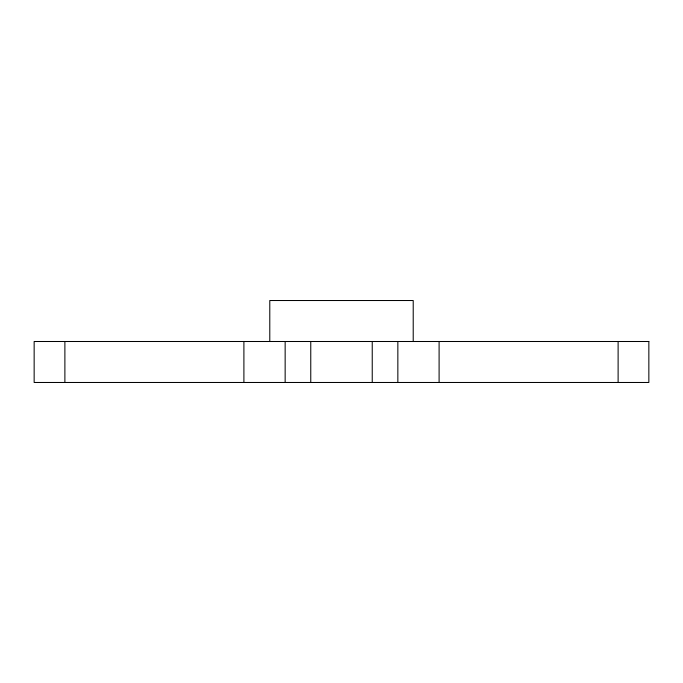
<?xml version="1.0" encoding="UTF-8"?>
<svg xmlns="http://www.w3.org/2000/svg" width="683" height="683" viewBox="0 0 683 683"><rect width="100%" height="100%" fill="white"/><g stroke="black" fill="none" stroke-linecap="round" stroke-linejoin="round"><path stroke-width="1.02" d="M618.115 341.5L618.115 382.48M439.101 341.5L439.101 382.48M413.215 341.5L413.215 300.52L269.785 300.52L269.785 341.5M397.848 341.5L397.848 382.48M372.235 341.5L372.235 382.48M310.765 341.5L310.765 382.48M285.152 341.5L285.152 382.48M243.899 341.5L243.899 382.48M64.885 341.5L64.885 382.48M648.85 341.5L34.15 341.5L34.15 382.48L648.85 382.48L648.85 341.5"/></g></svg>
